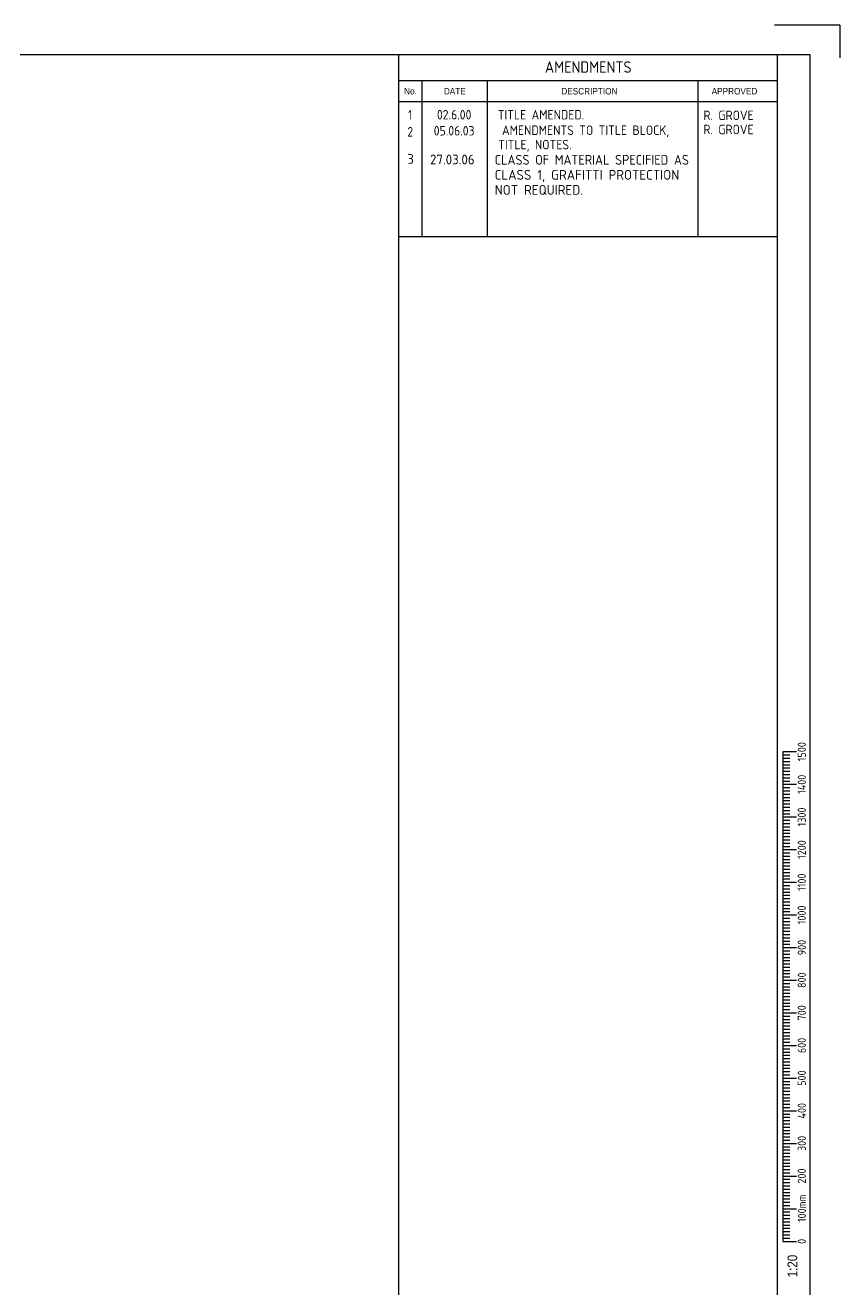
# Model space of a CAD drawing. Extents: x 0 to 420, y 0 to 297.
# Drawn here: x 295.3 to 420, y 103.3 to 297 of the extents above; entities that cross this region are included whole.
import ezdxf
from ezdxf.enums import TextEntityAlignment as Align

# ---------------------------------------------------------------- set-up
doc = ezdxf.new("R2010")
doc.units = 0
doc.header["$LTSCALE"] = 12
doc.header["$MEASUREMENT"] = 0
doc.layers.get('0').update_dxf_attribs({"linetype": 'CONTINUOUS'})
for name, color, linetype in [('L18', 4, 'CONTINUOUS'), ('L25', 1, 'CONTINUOUS'), ('L35', 3, 'CONTINUOUS'), ('TBLK18', 4, 'CONTINUOUS'), ('TBLK25', 1, 'CONTINUOUS'), ('TBLK35', 3, 'CONTINUOUS'), ('TBLK50', 7, 'CONTINUOUS')]:
    doc.layers.add(name, color=color, linetype=linetype)
doc.styles.add('HELV', font='helv')
doc.styles.add('HELVL', font='HELVL')
doc.styles.add('ISO', font='iso')
doc.styles.add('ISO3098B', font='iso3098b')

# ---------------------------------------------------------------- blocks, each defined once
blk = doc.blocks.new('A3BBLK')
at = {"layer": 'TBLK25'}
for q in [(410, 297), (420, 292)]:
    blk.add_line((420, 297), q, dxfattribs=at)
at = {"layer": 'TBLK50'}
for p, q in [((415.5, 292.5), (13, 292.5)), ((352.5, 4.5), (352.5, 292.5)), ((415.5, 4.5), (415.5, 292.5))]:
    blk.add_line(p, q, dxfattribs=at)
blk = doc.blocks.new('a3_in_vtblk_trial')
at = {"layer": 'TBLK35'}
blk.add_line((410.5, 57), (410.5, 292.5), dxfattribs=at)
blk.add_blockref('A3BBLK', (0, 0))
at = {"layer": 'TBLK18', "style": 'ISO'}
blk.add_attdef('MR_DIRECTORATE', text='', height=1.5, dxfattribs=at).set_placement((381.5, 67.12), align=Align.CENTER)
for tag, p in [('STREET_NAME', (355.51, 61.1)), ('SUBURB_POSTCODE', (388.49, 61.1)), ('TELEPHONE_NO.', (368.31, 58.84)), ('FAX_NO.', (393.56, 58.84))]:
    blk.add_attdef(tag, p, '', height=1.5, dxfattribs=at)
at = {"layer": 'TBLK25', "style": 'ISO'}
for tag, height, p in [('MR_BRANCH', 2, (381.5, 64.2)), ('ROAD_SECTION', 1.75, (384.5, 29.16)), ('SLK', 1.75, (384.5, 26.11)), ('CHAINAGE', 1.75, (384.5, 19.21)), ('DRG_TYPE_03', 1.75, (360.51, 11.5)), ('DRG_TYPE_02', 1.75, (360.51, 8.36)), ('DRG_TYPE_01', 1.75, (360.3, 5.42))]:
    blk.add_attdef(tag, text='', height=height, dxfattribs=at).set_placement(p, align=Align.CENTER)
for tag, p, height in [('FILE_NUMBER', (371.77, 53.24), 2.5), ('DESIGNED_/_DRAWN', (371.77, 48.49), 2), ('DATE', (405.68, 48.49), 2), ('VERIFIED', (371.77, 43.49), 2), ('DATE', (405.68, 43.4), 2), ('APPROVED', (371.77, 38.49), 2), ('DATE', (405.68, 38.39), 2), ('LOCAL_AUTHORITY', (370.48, 16.73), 1.25)]:
    blk.add_attdef(tag, p, '', height=height, dxfattribs=at)
at = {"layer": 'TBLK35', "style": 'ISO', "width": 0.9}
for tag, p in [('ROAD_PROJECT&NUMBER', (384.5, 32.23)), ('DRAWING_DESCRIPTION', (384.5, 22.29))]:
    blk.add_attdef(tag, text='', height=2.5, dxfattribs=at).set_placement(p, align=Align.CENTER)
at = {"layer": 'TBLK50', "style": 'ISO'}
blk.add_attdef('DRG_NUMBER', (370.5, 6.02), '', height=5, dxfattribs=at)
blk = doc.blocks.new('sca20_3')
at = {"layer": 'L18'}
for p, q in [((-4.14, 89), (-2.14, 89)), ((-4.14, 14), (-4.14, 89)), ((-4.14, 88.5), (-3.14, 88.5)), ((-4.14, 88), (-3.14, 88)), ((-4.14, 87.5), (-3.14, 87.5)), ((-4.14, 87), (-3.14, 87)), ((-4.14, 86.5), (-3.14, 86.5)), ((-4.14, 86), (-3.14, 86)), ((-4.14, 85.5), (-3.14, 85.5)), ((-4.14, 85), (-3.14, 85)), ((-4.14, 84.5), (-3.14, 84.5)), ((-4.14, 84), (-2.14, 84)), ((-4.14, 83.5), (-3.14, 83.5)), ((-4.14, 83), (-3.14, 83)), ((-4.14, 82.5), (-3.14, 82.5)), ((-4.14, 82), (-3.14, 82)), ((-4.14, 81.5), (-3.14, 81.5)), ((-4.14, 81), (-3.14, 81)), ((-4.14, 80.5), (-3.14, 80.5)), ((-4.14, 80), (-3.14, 80)), ((-4.14, 79.5), (-3.14, 79.5)), ((-4.14, 79), (-2.14, 79)), ((-4.14, 78.5), (-3.14, 78.5)), ((-4.14, 78), (-3.14, 78)), ((-4.14, 77.5), (-3.14, 77.5)), ((-4.14, 77), (-3.14, 77)), ((-4.14, 76.5), (-3.14, 76.5)), ((-4.14, 76), (-3.14, 76)), ((-4.14, 75.5), (-3.14, 75.5)), ((-4.14, 75), (-3.14, 75)), ((-4.14, 74.5), (-3.14, 74.5)), ((-4.14, 74), (-2.14, 74)), ((-4.14, 73.5), (-3.14, 73.5)), ((-4.14, 73), (-3.14, 73)), ((-4.14, 72.5), (-3.14, 72.5)), ((-4.14, 72), (-3.14, 72)), ((-4.14, 71.5), (-3.14, 71.5)), ((-4.14, 71), (-3.14, 71)), ((-4.14, 70.5), (-3.14, 70.5)), ((-4.14, 70), (-3.14, 70)), ((-4.14, 69.5), (-3.14, 69.5)), ((-4.14, 69), (-2.14, 69)), ((-4.14, 68.5), (-3.14, 68.5)), ((-4.14, 68), (-3.14, 68)), ((-4.14, 67.5), (-3.14, 67.5)), ((-4.14, 67), (-3.14, 67)), ((-4.14, 66.5), (-3.14, 66.5)), ((-4.14, 66), (-3.14, 66)), ((-4.14, 65.5), (-3.14, 65.5)), ((-4.14, 65), (-3.14, 65)), ((-4.14, 64.5), (-3.14, 64.5)), ((-4.14, 64), (-2.14, 64)), ((-4.14, 63.5), (-3.14, 63.5)), ((-4.14, 63), (-3.14, 63)), ((-4.14, 62.5), (-3.14, 62.5)), ((-4.14, 62), (-3.14, 62)), ((-4.14, 61.5), (-3.14, 61.5)), ((-4.14, 61), (-3.14, 61)), ((-4.14, 60.5), (-3.14, 60.5)), ((-4.14, 60), (-3.14, 60)), ((-4.14, 59.5), (-3.14, 59.5)), ((-4.14, 59), (-2.14, 59)), ((-4.14, 58.5), (-3.14, 58.5)), ((-4.14, 58), (-3.14, 58)), ((-4.14, 57.5), (-3.14, 57.5)), ((-4.14, 57), (-3.14, 57)), ((-4.14, 56.5), (-3.14, 56.5)), ((-4.14, 56), (-3.14, 56)), ((-4.14, 55.5), (-3.14, 55.5)), ((-4.14, 55), (-3.14, 55)), ((-4.14, 54.5), (-3.14, 54.5)), ((-4.14, 54), (-2.14, 54)), ((-4.14, 53.5), (-3.14, 53.5)), ((-4.14, 53), (-3.14, 53)), ((-4.14, 52.5), (-3.14, 52.5)), ((-4.14, 52), (-3.14, 52)), ((-4.14, 51.5), (-3.14, 51.5)), ((-4.14, 51), (-3.14, 51)), ((-4.14, 50.5), (-3.14, 50.5)), ((-4.14, 50), (-3.14, 50)), ((-4.14, 49.5), (-3.14, 49.5)), ((-4.14, 49), (-2.14, 49)), ((-4.14, 48.5), (-3.14, 48.5)), ((-4.14, 48), (-3.14, 48)), ((-4.14, 47.5), (-3.14, 47.5)), ((-4.14, 47), (-3.14, 47)), ((-4.14, 46.5), (-3.14, 46.5)), ((-4.14, 46), (-3.14, 46)), ((-4.14, 45.5), (-3.14, 45.5)), ((-4.14, 45), (-3.14, 45)), ((-4.14, 44.5), (-3.14, 44.5)), ((-4.14, 44), (-2.14, 44)), ((-4.14, 43.5), (-3.14, 43.5)), ((-4.14, 43), (-3.14, 43)), ((-4.14, 42.5), (-3.14, 42.5)), ((-4.14, 42), (-3.14, 42)), ((-4.14, 41.5), (-3.14, 41.5)), ((-4.14, 41), (-3.14, 41)), ((-4.14, 40.5), (-3.14, 40.5)), ((-4.14, 40), (-3.14, 40)), ((-4.14, 39.5), (-3.14, 39.5)), ((-4.14, 39), (-2.14, 39)), ((-4.14, 38.5), (-3.14, 38.5)), ((-4.14, 38), (-3.14, 38)), ((-4.14, 37.5), (-3.14, 37.5)), ((-4.14, 37), (-3.14, 37)), ((-4.14, 36.5), (-3.14, 36.5)), ((-4.14, 36), (-3.14, 36)), ((-4.14, 35.5), (-3.14, 35.5)), ((-4.14, 35), (-3.14, 35)), ((-4.14, 34.5), (-3.14, 34.5)), ((-4.14, 34), (-2.14, 34)), ((-4.14, 33.5), (-3.14, 33.5)), ((-4.14, 33), (-3.14, 33)), ((-4.14, 32.5), (-3.14, 32.5)), ((-4.14, 32), (-3.14, 32)), ((-4.14, 31.5), (-3.14, 31.5)), ((-4.14, 31), (-3.14, 31)), ((-4.14, 30.5), (-3.14, 30.5)), ((-4.14, 30), (-3.14, 30)), ((-4.14, 29.5), (-3.14, 29.5)), ((-4.14, 29), (-2.14, 29)), ((-4.14, 28.5), (-3.14, 28.5)), ((-4.14, 28), (-3.14, 28)), ((-4.14, 27.5), (-3.14, 27.5)), ((-4.14, 27), (-3.14, 27)), ((-4.14, 26.5), (-3.14, 26.5)), ((-4.14, 26), (-3.14, 26)), ((-4.14, 25.5), (-3.14, 25.5)), ((-4.14, 25), (-3.14, 25)), ((-4.14, 24.5), (-3.14, 24.5)), ((-4.14, 24), (-2.14, 24)), ((-4.14, 23.5), (-3.14, 23.5)), ((-4.14, 23), (-3.14, 23)), ((-4.14, 22.5), (-3.14, 22.5)), ((-4.14, 22), (-3.14, 22)), ((-4.14, 21.5), (-3.14, 21.5)), ((-4.14, 21), (-3.14, 21)), ((-4.14, 20.5), (-3.14, 20.5)), ((-4.14, 20), (-3.14, 20)), ((-4.14, 19.5), (-3.14, 19.5)), ((-4.14, 19), (-2.14, 19)), ((-4.14, 18.5), (-3.14, 18.5)), ((-4.14, 18), (-3.14, 18)), ((-4.14, 17.5), (-3.14, 17.5)), ((-4.14, 17), (-3.14, 17)), ((-4.14, 16.5), (-3.14, 16.5)), ((-4.14, 16), (-3.14, 16)), ((-4.14, 15.5), (-3.14, 15.5)), ((-4.14, 15), (-3.14, 15)), ((-4.14, 14.5), (-3.14, 14.5)), ((-4.14, 14), (-2.14, 14))]:
    blk.add_line(p, q, dxfattribs=at)
at = {"layer": 'L18', "style": 'ISO'}
for s, p in [('1500', (-0.68, 89)), ('1400', (-0.68, 84)), ('1300', (-0.68, 79)), ('1200', (-0.68, 74)), ('1100', (-0.68, 69)), ('1000', (-0.68, 64)), ('900', (-0.68, 59)), ('800', (-0.68, 54)), ('700', (-0.68, 49)), ('600', (-0.68, 44)), ('500', (-0.68, 39)), ('400', (-0.68, 34)), ('300', (-0.68, 29)), ('200', (-0.68, 24)), ('0', (-0.68, 14))]:
    blk.add_text(s, height=1.25, rotation=90, dxfattribs=at).set_placement(p, align=Align.CENTER)
blk.add_text('100mm', height=1.25, rotation=90, dxfattribs=at).set_placement((-0.67, 16.95))
at = {"layer": 'L18', "style": 'HELV', "width": 0.85}
blk.add_text('1:20', height=1.5, rotation=90, dxfattribs=at).set_placement((-1.99, 11.95), align=Align.RIGHT)

msp = doc.modelspace()

# ---------------------------------------------------------------- linework, layer by layer
at = {"layer": 'TBLK25'}
for p, q in [((410.5, 288.5), (352.5, 288.5)), ((356.074, 264.597), (356.074, 288.5)), ((366.074, 264.597), (366.074, 288.5)), ((398.326, 264.597), (398.326, 288.5)), ((410.5, 285.3), (352.5, 285.3)), ((410.5, 264.597), (352.5, 264.597))]:
    msp.add_line(p, q, dxfattribs=at)

# ---------------------------------------------------------------- block references
at = {"layer": 'L25'}
msp.add_blockref('a3_in_vtblk_trial', (0, 0), dxfattribs=at)
at = {"layer": 'L35'}
msp.add_blockref('sca20_3', (415.5, 96.75), dxfattribs=at)

# ---------------------------------------------------------------- texts
at = {"layer": 'L25', "style": 'ISO3098B'}
for s, p in [('3', (353.793, 275.786)), ('27.03.06', (357.279, 275.695)), ('CLASS 1, GRAFITTI PROTECTION', (367.18, 273.349)), ('NOT REQUIRED.', (367.18, 271.033))]:
    msp.add_text(s, height=1.5, dxfattribs=at).set_placement(p)
at = {"layer": 'L25', "style": 'ISO3098B', "width": 0.95}
msp.add_text('CLASS OF MATERIAL SPECIFIED AS ', height=1.5, dxfattribs=at).set_placement((367.18, 275.65))
at = {"layer": 'TBLK18', "style": 'HELVL', "width": 0.9}
for s, p in [('No.', (354.287, 286.407)), ('DATE', (361.074, 286.407)), ('DESCRIPTION', (381.677, 286.407)), ('APPROVED', (403.89, 286.407))]:
    msp.add_text(s, height=1, dxfattribs=at).set_placement(p, align=Align.CENTER)
at = {"layer": 'TBLK25', "style": 'ISO'}
for s, height, p in [('AMENDMENTS', 1.75, (381.5, 289.727)), ('1', 1.45, (354.243, 282.591)), ('02.6.00', 1.45, (360.967, 282.579)), ('TITLE AMENDED.', 1.45, (374.266, 282.579)), ('R. GROVE', 1.45, (402.979, 282.486)), ('2', 1.45, (354.243, 279.967)), ('05.06.03', 1.45, (360.967, 280.119)), ('AMENDMENTS TO TITLE BLOCK,', 1.45, (381.097, 280.204)), ('R. GROVE', 1.45, (402.979, 280.319)), ('TITLE, NOTES.', 1.45, (373.334, 277.998))]:
    msp.add_text(s, height=height, dxfattribs=at).set_placement(p, align=Align.CENTER)

doc.saveas('drawing.dxf')
